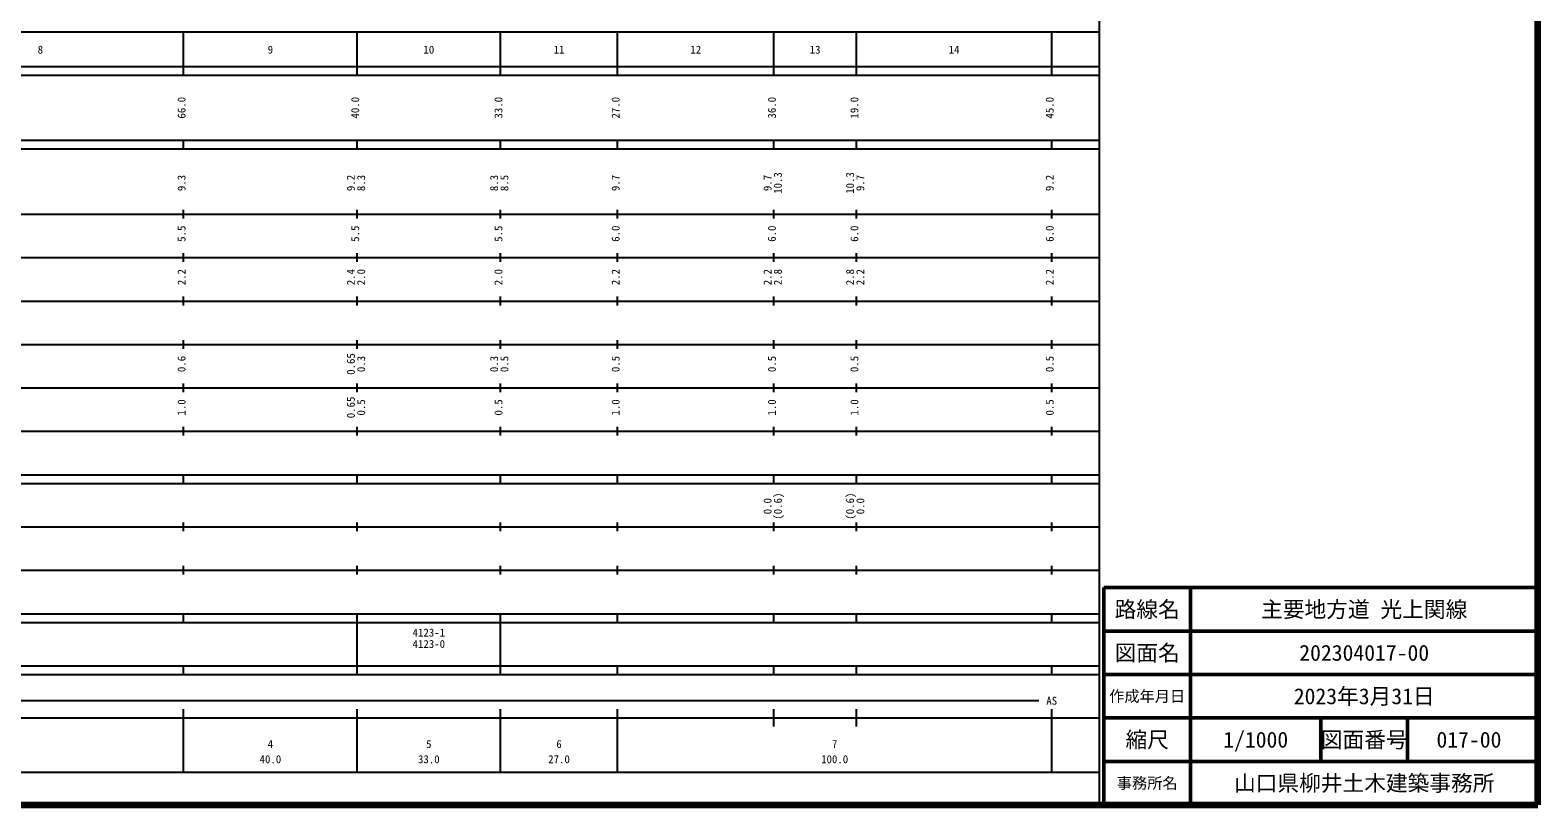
# Model space of a CAD drawing. Units: millimetres on the paper, enlarged 1000 times. Extents: x 40000 to 680000, y 20000 to 380000.
# Drawn here: x 332654 to 680000, y 20000 to 198357 of the extents above; entities that cross this region are included whole.
import ezdxf
from ezdxf.enums import TextEntityAlignment as Align

# ---------------------------------------------------------------- set-up
doc = ezdxf.new("R2010")
doc.units = ezdxf.units.MM
doc.header["$LTSCALE"] = 1000
for name, color, linetype, lineweight in [('M-TTL', 2, 'Continuous', 140), ('M-TTL-BAND', 7, 'Continuous', 25), ('M-TTL-FRAM', 2, 'Continuous', 50), ('M-TTL-LINE', 7, 'Continuous', 50)]:
    doc.layers.add(name, color=color, linetype=linetype, lineweight=lineweight)
doc.layers.add('M-TTL-TXT', color=7, linetype='Continuous')
doc.styles.add('ＭＳ ゴシック', font='')
doc.styles.get('ＭＳ ゴシック').set_extended_font_data('MS Gothic')

msp = doc.modelspace()

# ---------------------------------------------------------------- linework, layer by layer
at = {"layer": 'M-TTL'}
for p, q in [((680000, 20000), (680000, 380000)), ((40000, 20000), (680000, 20000))]:
    msp.add_line(p, q, dxfattribs=at)
at = {"layer": 'M-TTL-BAND'}
for p, q in [((579000, 20000), (579000, 370000)), ((68000, 198000), (579000, 198000)), ((368000, 188000), (368000, 198000)), ((408000, 188000), (408000, 198000)), ((441000, 188000), (441000, 198000)), ((468000, 188000), (468000, 198000)), ((504000, 188000), (504000, 198000)), ((523000, 188000), (523000, 198000)), ((568000, 188000), (568000, 198000)), ((40000, 190000), (579000, 190000)), ((40000, 188000), (579000, 188000)), ((40000, 173000), (579000, 173000)), ((40000, 171000), (579000, 171000)), ((368000, 171000), (368000, 173000)), ((408000, 171000), (408000, 173000)), ((441000, 171000), (441000, 173000)), ((468000, 171000), (468000, 173000)), ((504000, 171000), (504000, 173000)), ((523000, 171000), (523000, 173000)), ((568000, 171000), (568000, 173000)), ((368000, 155000), (368000, 157000)), ((408000, 155000), (408000, 157000)), ((441000, 155000), (441000, 157000)), ((468000, 155000), (468000, 157000)), ((504000, 155000), (504000, 157000)), ((523000, 155000), (523000, 157000)), ((568000, 155000), (568000, 157000)), ((40000, 156000), (579000, 156000)), ((46000, 146000), (579000, 146000)), ((368000, 145000), (368000, 147000)), ((408000, 145000), (408000, 147000)), ((441000, 145000), (441000, 147000)), ((468000, 145000), (468000, 147000)), ((504000, 145000), (504000, 147000)), ((523000, 145000), (523000, 147000)), ((568000, 145000), (568000, 147000)), ((52000, 136000), (579000, 136000)), ((368000, 135000), (368000, 137000)), ((408000, 135000), (408000, 137000)), ((441000, 135000), (441000, 137000)), ((468000, 135000), (468000, 137000)), ((504000, 135000), (504000, 137000)), ((523000, 135000), (523000, 137000)), ((568000, 135000), (568000, 137000)), ((46000, 126000), (579000, 126000)), ((368000, 125000), (368000, 127000)), ((408000, 125000), (408000, 127000)), ((441000, 125000), (441000, 127000)), ((468000, 125000), (468000, 127000)), ((504000, 125000), (504000, 127000)), ((523000, 125000), (523000, 127000)), ((568000, 125000), (568000, 127000)), ((52000, 116000), (579000, 116000)), ((368000, 115000), (368000, 117000)), ((408000, 115000), (408000, 117000)), ((441000, 115000), (441000, 117000)), ((468000, 115000), (468000, 117000)), ((504000, 115000), (504000, 117000)), ((523000, 115000), (523000, 117000)), ((568000, 115000), (568000, 117000)), ((46000, 106000), (579000, 106000)), ((368000, 105000), (368000, 107000)), ((408000, 105000), (408000, 107000)), ((441000, 105000), (441000, 107000)), ((468000, 105000), (468000, 107000)), ((504000, 105000), (504000, 107000)), ((523000, 105000), (523000, 107000)), ((568000, 105000), (568000, 107000)), ((40000, 96000), (579000, 96000)), ((40000, 94000), (579000, 94000)), ((368000, 94000), (368000, 96000)), ((408000, 94000), (408000, 96000)), ((441000, 94000), (441000, 96000)), ((468000, 94000), (468000, 96000)), ((504000, 94000), (504000, 96000)), ((523000, 94000), (523000, 96000)), ((568000, 94000), (568000, 96000)), ((49000, 84000), (579000, 84000)), ((368000, 83000), (368000, 85000)), ((408000, 83000), (408000, 85000)), ((441000, 83000), (441000, 85000)), ((468000, 83000), (468000, 85000)), ((504000, 83000), (504000, 85000)), ((523000, 83000), (523000, 85000)), ((568000, 83000), (568000, 85000)), ((40000, 74000), (579000, 74000)), ((368000, 73000), (368000, 75000)), ((408000, 73000), (408000, 75000)), ((441000, 73000), (441000, 75000)), ((468000, 73000), (468000, 75000)), ((504000, 73000), (504000, 75000)), ((523000, 73000), (523000, 75000)), ((568000, 73000), (568000, 75000)), ((40000, 64000), (579000, 64000)), ((368000, 62000), (368000, 64000)), ((408000, 62000), (408000, 64000)), ((441000, 62000), (441000, 64000)), ((468000, 62000), (468000, 64000)), ((504000, 62000), (504000, 64000)), ((523000, 62000), (523000, 64000)), ((568000, 62000), (568000, 64000)), ((40000, 62000), (579000, 62000)), ((408000, 52000), (408000, 62000)), ((441000, 52000), (441000, 62000)), ((40000, 52000), (579000, 52000)), ((40000, 50000), (579000, 50000)), ((368000, 50000), (368000, 52000)), ((408000, 50000), (408000, 52000)), ((441000, 50000), (441000, 52000)), ((468000, 50000), (468000, 52000)), ((504000, 50000), (504000, 52000)), ((523000, 50000), (523000, 52000)), ((568000, 50000), (568000, 52000)), ((71000, 44000), (565000, 44000)), ((368000, 27500), (368000, 42000)), ((408000, 27500), (408000, 42000)), ((441000, 27500), (441000, 42000)), ((468000, 27500), (468000, 42000)), ((504000, 38000), (504000, 42000)), ((523000, 38000), (523000, 42000)), ((568000, 27500), (568000, 42000)), ((40000, 40000), (579000, 40000)), ((68000, 27500), (579000, 27500))]:
    msp.add_line(p, q, dxfattribs=at)
at = {"layer": 'M-TTL-FRAM'}
for p, q in [((680000, 70000), (580000, 70000)), ((580000, 70000), (580000, 20000))]:
    msp.add_line(p, q, dxfattribs=at)
at = {"layer": 'M-TTL-LINE'}
for p, q in [((600000, 70000), (600000, 20000)), ((680000, 60000), (580000, 60000)), ((680000, 50000), (580000, 50000)), ((680000, 40000), (580000, 40000)), ((630000, 40000), (630000, 30000)), ((650000, 40000), (650000, 30000)), ((680000, 30000), (580000, 30000))]:
    msp.add_line(p, q, dxfattribs=at)

# ---------------------------------------------------------------- texts
at = {"layer": 'M-TTL-BAND', "style": 'ＭＳ ゴシック'}
for s, p in [('8', (335000, 192405)), ('9', (388000, 192405)), ('10', (424500, 192405)), ('11', (454500, 192405)), ('12', (486000, 192405)), ('13', (513500, 192405)), ('14', (545500, 192405)), ('AS', (568000, 42500)), ('4', (388000, 32523)), ('5', (424500, 32523)), ('6', (454500, 32523)), ('7', (518000, 32523)), ('40.0', (388000, 29033)), ('33.0', (424500, 29033)), ('27.0', (454500, 29033)), ('100.0', (518000, 29033))]:
    msp.add_text(s, height=1833, dxfattribs=at).set_placement(p, align=Align.BOTTOM_CENTER)
for s, p in [('66.0', (369000, 180500)), ('40.0', (409000, 180500)), ('33.0', (442000, 180500)), ('27.0', (469000, 180500)), ('36.0', (505000, 180500)), ('19.0', (524000, 180500)), ('45.0', (569000, 180500)), ('9.3', (369000, 163174)), ('9.2', (408000, 163174)), ('8.3', (410370, 163174)), ('8.3', (441000, 163174)), ('8.5', (443370, 163174)), ('9.7', (469000, 163174)), ('9.7', (504000, 163174)), ('10.3', (506370, 163174)), ('10.3', (523000, 163174)), ('9.7', (525370, 163174)), ('9.2', (569000, 163174)), ('5.5', (369000, 151500)), ('5.5', (409000, 151500)), ('5.5', (442000, 151500)), ('6.0', (469000, 151500)), ('6.0', (505000, 151500)), ('6.0', (524000, 151500)), ('6.0', (569000, 151500)), ('2.2', (369000, 141500)), ('2.4', (408000, 141500)), ('2.0', (410370, 141500)), ('2.0', (442000, 141500)), ('2.2', (469000, 141500)), ('2.2', (504000, 141500)), ('2.8', (506370, 141500)), ('2.8', (523000, 141500)), ('2.2', (525370, 141500)), ('2.2', (569000, 141500)), ('0.6', (369000, 121500)), ('0.65', (408000, 121500)), ('0.3', (410370, 121500)), ('0.3', (441000, 121500)), ('0.5', (443370, 121500)), ('0.5', (469000, 121500)), ('0.5', (505000, 121500)), ('0.5', (524000, 121500)), ('0.5', (569000, 121500)), ('1.0', (369000, 111500)), ('0.65', (408000, 111500)), ('0.5', (410370, 111500)), ('0.5', (442000, 111500)), ('1.0', (469000, 111500)), ('1.0', (505000, 111500)), ('1.0', (524000, 111500)), ('0.5', (569000, 111500)), ('0.0', (504000, 88764)), ('(0.6)', (506370, 88764)), ('(0.6)', (523000, 88764)), ('0.0', (525370, 88764))]:
    msp.add_text(s, height=1833, rotation=90, dxfattribs=at).set_placement(p, align=Align.BOTTOM_CENTER)
for s, p in [('4123-1', (424500, 59655)), ('4123-0', (424500, 57036))]:
    msp.add_text(s, height=1833, dxfattribs=at).set_placement(p, align=Align.MIDDLE_CENTER)
at = {"layer": 'M-TTL-TXT', "style": 'ＭＳ ゴシック'}
for s, height, p in [('路線名', 3666, (590000, 65000)), ('路線名', 3666, (590000, 65000)), ('主要地方道 光上関線', 3666, (640000, 65000)), ('図面名', 3666, (590000, 55000)), ('図面名', 3666, (590000, 55000)), ('202304017-00', 3666, (640000, 55000)), ('作成年月日', 2566, (590000, 45000)), ('作成年月日', 2566, (590000, 45000)), ('2023年3月31日', 3666, (640000, 45000)), ('縮尺', 3666, (590000, 35000)), ('縮尺', 3666, (590000, 35000)), ('1/1000', 3666, (615000, 35000)), ('図面番号', 3666, (640000, 35000)), ('図面番号', 3666, (640000, 35000)), ('017-00', 3666, (664125, 35000)), ('事務所名', 2566, (590000, 25000)), ('事務所名', 2566, (590000, 25000)), ('山口県柳井土木建築事務所', 3666, (640000, 25000))]:
    msp.add_text(s, height=height, dxfattribs=at).set_placement(p, align=Align.MIDDLE_CENTER)

doc.saveas('drawing.dxf')
